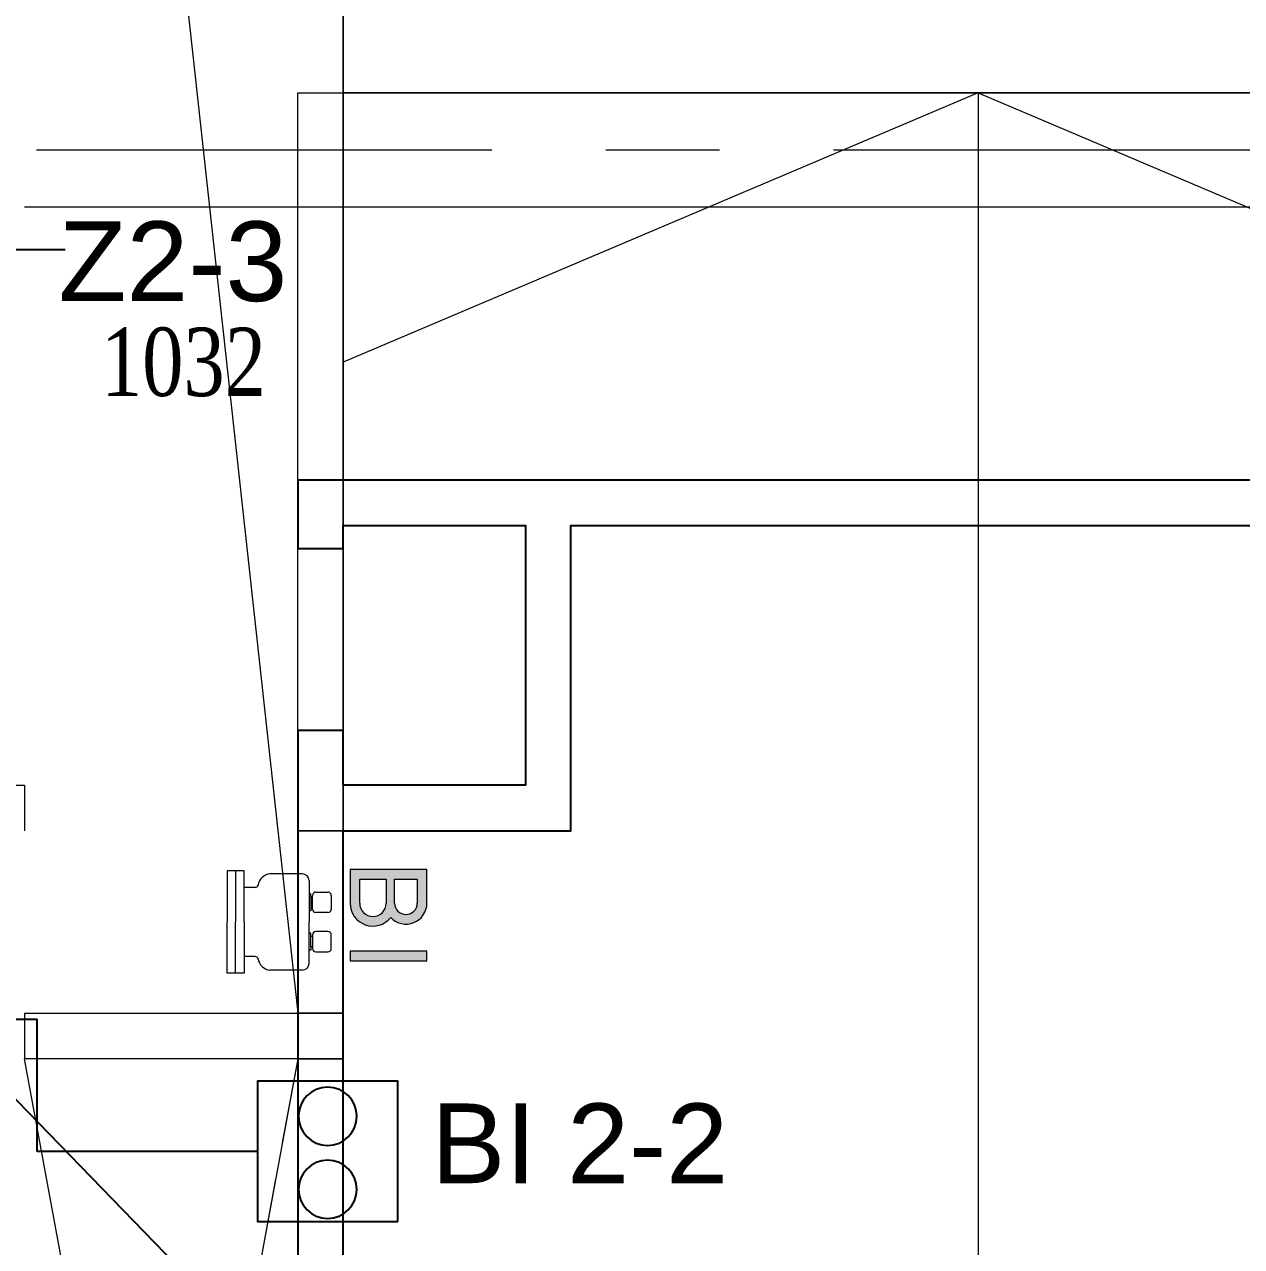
# Model space of a CAD drawing. Header units: millimetres. Extents: x -282761 to 137668, y -273845 to 94451.
# Drawn here: x 104081 to 109425, y -51239 to -45875 of the extents above; entities that cross this region are included whole.
import ezdxf
from ezdxf import colors
from ezdxf.entities.mleader import LeaderData, LeaderLine
from ezdxf.math import Vec2, Vec3

# ---------------------------------------------------------------- set-up
doc = ezdxf.new("R2010")
doc.units = ezdxf.units.MM
doc.linetypes.add('BLK_2 - 1ST__2ND_STOREY_PLAN-archi clean_11 SEPT 2024$0$IDA - Grid Line', pattern=[3500, 2000, -500, 500, -500])
doc.linetypes.add('BLK_2 - 1ST__2ND_STOREY_PLAN-archi clean_11 SEPT 2024$0$IDA - Hidden 065', pattern=[537.5, 375, -162.5])
for name, color, linetype in [('ADRESS', 42, 'Continuous'), ('ANNOTATION', 7, 'Continuous'), ('BLK_2 - 1ST__2ND_STOREY_PLAN-archi clean_11 SEPT 2024$0$Retaining Walls', 8, 'Continuous'), ('M-_DRYRISER_E-', 6, 'Continuous'), ('ZONENAME', 152, 'Continuous')]:
    doc.layers.add(name, color=color, linetype=linetype)
for name, color, linetype, lineweight in [('BLK_2 - 1ST__2ND_STOREY_PLAN-archi clean_11 SEPT 2024$0$0-1', 8, 'Continuous', 5), ('BLK_2 - 1ST__2ND_STOREY_PLAN-archi clean_11 SEPT 2024$0$1599_DB_A_BLK2_HQ_R21-2ND STOREY 20230517--$0$A-_DETA----_ED-1', 8, 'Continuous', 9), ('BLK_2 - 1ST__2ND_STOREY_PLAN-archi clean_11 SEPT 2024$0$1599_DB_A_BLK2_HQ_R21-2ND STOREY 20230517--$0$S-_COLN----_E', 8, 'Continuous', 9), ('BLK_2 - 1ST__2ND_STOREY_PLAN-archi clean_11 SEPT 2024$0$_CATCHMENT_DRAIN', 8, 'Continuous', 0), ('BLK_2 - 1ST__2ND_STOREY_PLAN-archi clean_11 SEPT 2024$0$A-_DETA----_E-1', 8, 'Continuous', 9), ('BLK_2 - 1ST__2ND_STOREY_PLAN-archi clean_11 SEPT 2024$0$A-_DETA----_E-2', 8, 'BLK_2 - 1ST__2ND_STOREY_PLAN-archi clean_11 SEPT 2024$0$IDA - Hidden 065', 9), ('BLK_2 - 1ST__2ND_STOREY_PLAN-archi clean_11 SEPT 2024$0$A-_DETA----_ED-2', 8, 'Continuous', 9), ('BLK_2 - 1ST__2ND_STOREY_PLAN-archi clean_11 SEPT 2024$0$A-_FLOR----_E', 8, 'Continuous', 9), ('BLK_2 - 1ST__2ND_STOREY_PLAN-archi clean_11 SEPT 2024$0$A-_WALL----_E', 8, 'Continuous', 9), ('BLK_2 - 1ST__2ND_STOREY_PLAN-archi clean_11 SEPT 2024$0$A-_WALLPRTN_E-1', 8, 'Continuous', 18), ('BLK_2 - 1ST__2ND_STOREY_PLAN-archi clean_11 SEPT 2024$0$M-_EQPT----_E', 8, 'Continuous', 9), ('BLK_2 - 1ST__2ND_STOREY_PLAN-archi clean_11 SEPT 2024$0$S-_ANOTGRID_E-1', 8, 'BLK_2 - 1ST__2ND_STOREY_PLAN-archi clean_11 SEPT 2024$0$IDA - Grid Line', 9)]:
    doc.layers.add(name, color=color, linetype=linetype, lineweight=lineweight)
doc.styles.get("Standard").update_dxf_attribs({"font": 'arial.ttf'})
doc.styles.add('TIME', font='times.ttf', dxfattribs={"width": 0.8})
doc.dimstyles.new('ROOM', dxfattribs={"dimscale": 1000, "dimtxt": 0.18, "dimasz": 0.18, "dimexe": 0.18, "dimexo": 0.0625, "dimgap": 0.09, "dimtad": 0, "dimtih": 1, "dimtoh": 1, "dimdec": 0, "dimzin": 0, "dimdsep": 46, "dimtxsty": 'Standard', "dimblk": 'OBLIQUE', "dimcen": 0.09, "dimadec": 0, "dimazin": 0, "dimtfac": 1, "dimtdec": 0, "dimtofl": 0, "dimtmove": 0, "dimatfit": 3, "dimldrblk": 'DOT', "dimfxl": 1, "dimtolj": 1, "dimtzin": 0, "dimarcsym": 0})

# ---------------------------------------------------------------- blocks, each defined once
blk = doc.blocks.new('_Dot')
at = {"color": 0, "linetype": 'ByBlock', "lineweight": -2}
blk.add_line((-0.5, 0), (-1, 0), dxfattribs=at)
at = {"color": 0, "linetype": 'ByBlock', "const_width": 0.5}
blk.add_lwpolyline([(-0.25, 0, 1), (0.25, 0, 1)], format="xyb", close=True, dxfattribs=at)
blk = doc.blocks.new('_Oblique')
at = {"color": 0, "linetype": 'ByBlock', "lineweight": -2}
blk.add_line((-0.5, -0.5), (0.5, 0.5), dxfattribs=at)
blk = doc.blocks.new('2Way BI')
at = {"layer": 'M-_DRYRISER_E-'}
blk.add_lwpolyline([(-307.8, 615.5), (307.8, 615.5), (307.8, 0), (-307.8, 0)], close=True, dxfattribs=at)
for centre in [(-166.7, 307.8), (153.9, 307.8)]:
    blk.add_circle(centre, 128.2, dxfattribs=at)
blk = doc.blocks.new('BLK_2 - 1ST__2ND_STOREY_PLAN-archi clean_11 SEPT 2024$0$IDA - 2 Way Breeching Inlet - 100MM-3621485-BLK 2 2ND STOREY PLAN')
at = {"layer": 'BLK_2 - 1ST__2ND_STOREY_PLAN-archi clean_11 SEPT 2024$0$A-_DETA----_ED-2'}
h = blk.add_hatch(color=256, dxfattribs=at)
h.paths.add_polyline_path([(-170.5, -209.3), (-170.5, -546.8), (-128.3, -546.8), (-128.3, -209.3)])
h.paths.add_polyline_path([(-17.4, -300.4), (-16.7, -325.1), (-8.7, -351.1), (2.3, -370.2), (19.5, -388), (2.1, -411.7), (-5.4, -429.9), (-8.9, -448.5), (-6.1, -476.6), (2.1, -498), (7.6, -508.1), (22.3, -524.3), (40.4, -536.6), (60.9, -544.2), (82.6, -546.8), (230.3, -546.8), (230.3, -209.3), (82.6, -209.3), (58.1, -212.4), (35.1, -221.3), (15, -235.5), (-3.6, -259.3), (-13.1, -280.7)])
h.paths.add_polyline_path([(24.3, -309.8), (26.3, -294.7), (32.1, -280.7), (41.4, -268.6), (53.5, -259.3), (67.5, -253.5), (82.6, -251.5), (188.1, -251.5), (188.1, -368.1), (67.5, -366.2), (53.5, -360.3), (41.4, -351.1), (32.1, -339), (26.3, -324.9)])
h.paths.add_polyline_path([(32.8, -454.8), (34.5, -442), (39.5, -429.9), (47.4, -419.6), (67.5, -407.6), (69.7, -406.7), (82.6, -405), (188.1, -405), (188.1, -504.6), (69.7, -502.9), (57.7, -498), (47.4, -490.1), (38.2, -476.6), (34.5, -467.7)])
for p, q in [((-225, 330.7), (0, 330.7)), ((-225, 255.7), (-225, 330.7)), ((225, 330.7), (0, 330.7)), ((225, 255.7), (225, 330.7)), ((-225, 293.2), (0, 293.2)), ((225, 293.2), (0, 293.2)), ((0, 255.7), (-225, 255.7)), ((-151.5, 207.2), (-151.5, 255.7)), ((0, 255.7), (225, 255.7)), ((151.5, 207.2), (151.5, 255.7)), ((-211.5, 0.7), (-211.5, 143.5)), ((211.5, 0.7), (211.5, 143.5)), ((-181.5, -29.3), (0, -29.3)), ((-123.9, -36.8), (-123.9, -29.3)), ((-108.9, -36.8), (-123.9, -36.8)), ((-56.4, -44.3), (-116.4, -44.3)), ((-108.9, -36.8), (-63.9, -36.8)), ((-108.9, -44.3), (-108.9, -36.8)), ((-63.9, -36.8), (-48.9, -36.8)), ((-63.9, -44.3), (-63.9, -36.8)), ((-48.9, -36.8), (-48.9, -29.3)), ((181.5, -29.3), (0, -29.3)), ((48.9, -36.8), (48.9, -29.3)), ((63.9, -36.8), (48.9, -36.8)), ((56.4, -44.3), (116.4, -44.3)), ((108.9, -36.8), (63.9, -36.8)), ((63.9, -44.3), (63.9, -36.8)), ((108.9, -36.8), (123.9, -36.8)), ((108.9, -44.3), (108.9, -36.8)), ((123.9, -36.8), (123.9, -29.3)), ((-131.4, -59.3), (-131.4, -111.8)), ((-41.4, -111.8), (-41.4, -59.3)), ((41.4, -111.8), (41.4, -59.3)), ((131.4, -59.3), (131.4, -111.8)), ((-116.4, -126.8), (-56.4, -126.8)), ((116.4, -126.8), (56.4, -126.8)), ((-128.3, -209.3), (-170.5, -209.3)), ((-170.5, -209.3), (-170.5, -546.8)), ((-128.3, -546.8), (-128.3, -209.3)), ((230.3, -209.3), (82.6, -209.3)), ((230.3, -546.8), (230.3, -209.3)), ((82.6, -251.5), (188.1, -251.5)), ((188.1, -251.5), (188.1, -368.1)), ((188.1, -368.1), (82.6, -368.1)), ((82.6, -405), (188.1, -405)), ((188.1, -405), (188.1, -504.6)), ((188.1, -504.6), (82.6, -504.6)), ((-170.5, -546.8), (-128.3, -546.8)), ((82.6, -546.8), (230.3, -546.8))]:
    blk.add_line(p, q, dxfattribs=at)
for centre, radius, start, end in [((-151.5, 135.1), 60.6, 99.8059, 172), ((-165.6, 208.4), 14.1, 285.2534, 355.2534), ((165.6, 208.4), 14.1, 184.7466, 254.7466), ((151.5, 135.1), 60.6, 8, 80.1941), ((-181.5, 0.7), 30, 180, 270), ((181.5, 0.7), 30, 270, 0), ((-116.4, -59.3), 15, 90, 180), ((-56.4, -59.3), 15, 360, 90), ((56.4, -59.3), 15, 90, 180), ((116.4, -59.3), 15, 360, 90), ((-116.4, -111.8), 15, 180, 270), ((-56.4, -111.8), 15, 270, 360), ((56.4, -111.8), 15, 180, 270), ((116.4, -111.8), 15, 270, 360), ((82.6, -309.8), 100.5, 90, 231.0455), ((82.6, -309.8), 58.3, 90, 270), ((82.6, -454.8), 92, 133.3806, 270), ((82.6, -454.8), 49.8, 90, 270)]:
    blk.add_arc(centre, radius, start, end, dxfattribs=at)
blk = doc.blocks.new('BLK_2 - 1ST__2ND_STOREY_PLAN-archi clean_11 SEPT 2024$0$1599_DB_A_BLK2_HQ_R21_rvt-2-BLK 2 2ND STOREY PLAN')
at = {"layer": 'BLK_2 - 1ST__2ND_STOREY_PLAN-archi clean_11 SEPT 2024$0$A-_DETA----_E-1'}
for p, q in [((-117411.4, -78352.4), (-115811.4, -92941.9)), ((-112823.9, -88902.4), (-115611.4, -90085.6)), ((-112823.9, -88902.4), (-112823.9, -119802.4)), ((-112823.9, -88902.4), (-110036.4, -90085.6))]:
    blk.add_line(p, q, dxfattribs=at)
at = {"layer": 'BLK_2 - 1ST__2ND_STOREY_PLAN-archi clean_11 SEPT 2024$0$A-_DETA----_E-2'}
for p, q in [((-117011.4, -89402.4), (-109836.4, -89402.4)), ((-115811.4, -93142.4), (-117011.4, -99652.4))]:
    blk.add_line(p, q, dxfattribs=at)
at = {"layer": 'BLK_2 - 1ST__2ND_STOREY_PLAN-archi clean_11 SEPT 2024$0$A-_FLOR----_E'}
for p, q in [((-115611.4, -119802.4), (-115611.4, -67802.4)), ((-115611.4, -67802.4), (-115611.4, -88902.4)), ((-115811.4, -92942.4), (-115811.4, -88902.4)), ((-115811.4, -88902.4), (-115611.4, -88902.4)), ((-115611.4, -88902.4), (-110636.4, -88902.4)), ((-110636.4, -88902.4), (-115611.4, -88902.4)), ((-115611.4, -88902.4), (-115611.4, -119802.4))]:
    blk.add_line(p, q, dxfattribs=at)
at = {"layer": 'BLK_2 - 1ST__2ND_STOREY_PLAN-archi clean_11 SEPT 2024$0$A-_WALL----_E'}
for p, q in [((-115811.4, -88902.4), (-115611.4, -88902.4)), ((-115811.4, -92142.4), (-115811.4, -88902.4)), ((-115611.4, -88902.4), (-115611.4, -92142.4)), ((-115611.4, -92142.4), (-115811.4, -92142.4)), ((-115811.4, -92142.4), (-115611.4, -92142.4)), ((-115811.4, -92942.4), (-115811.4, -92142.4)), ((-115611.4, -92142.4), (-115611.4, -92942.4)), ((-117011.4, -92942.4), (-115811.4, -92942.4)), ((-117011.4, -92942.4), (-117011.4, -93142.4)), ((-115811.4, -92942.4), (-115611.4, -92942.4)), ((-115611.4, -92942.4), (-115811.4, -92942.4)), ((-115611.4, -92942.4), (-115611.4, -93142.4)), ((-115811.4, -93142.4), (-117011.4, -93142.4)), ((-115811.4, -93142.4), (-115611.4, -93142.4)), ((-115611.4, -93142.4), (-115811.4, -93142.4)), ((-115811.4, -99539.9), (-115811.4, -93142.4)), ((-115611.4, -93142.4), (-115611.4, -99539.9))]:
    blk.add_line(p, q, dxfattribs=at)
at = {"layer": 'BLK_2 - 1ST__2ND_STOREY_PLAN-archi clean_11 SEPT 2024$0$A-_WALLPRTN_E-1'}
for p, q in [((-117036.4, -91942.4), (-117011.4, -91942.4)), ((-117011.4, -91942.4), (-117011.4, -92142.4))]:
    blk.add_line(p, q, dxfattribs=at)
at = {"layer": 'BLK_2 - 1ST__2ND_STOREY_PLAN-archi clean_11 SEPT 2024$0$M-_EQPT----_E', "rotation": 90}
blk.add_blockref('BLK_2 - 1ST__2ND_STOREY_PLAN-archi clean_11 SEPT 2024$0$IDA - 2 Way Breeching Inlet - 100MM-3621485-BLK 2 2ND STOREY PLAN', (-115790.7, -92542.4), dxfattribs=at)
blk = doc.blocks.new('BLK_2 - 1ST__2ND_STOREY_PLAN-archi clean_11 SEPT 2024$0$1599_DB_A_BLK2_HQ_R21-2ND STOREY 20230517--$0$IDA - 2 Way Breeching Inlet - 100MM-3621485-LINKVIEW_BLK2_2ND STOREY')
at = {"layer": 'BLK_2 - 1ST__2ND_STOREY_PLAN-archi clean_11 SEPT 2024$0$1599_DB_A_BLK2_HQ_R21-2ND STOREY 20230517--$0$A-_DETA----_ED-1'}
blk.add_hatch(color=256, dxfattribs=at).paths.add_polyline_path([(-170.5, -209.3), (-170.5, -546.8), (-128.3, -546.8), (-128.3, -209.3)], flags=0)
h = blk.add_hatch(color=256, dxfattribs=at)
h.paths.add_polyline_path([(-17.4, -300.4), (-16.7, -325.1), (-10, -348.8), (2.3, -370.2), (19.5, -388), (5.4, -404.8), (-4.2, -424.4), (-8.9, -445.8), (-8.5, -467.7), (-2.8, -488.8), (7.6, -508.1), (22.3, -524.3), (40.4, -536.6), (60.9, -544.2), (82.6, -546.8), (230.3, -546.8), (230.3, -209.3), (82.6, -209.3), (58.1, -212.4), (35.1, -221.3), (15, -235.5), (-1.1, -254.2), (-12.1, -276.3)], flags=0)
h.paths.add_polyline_path([(24.3, -309.8), (26.3, -294.7), (32.1, -280.7), (41.4, -268.6), (53.5, -259.3), (67.5, -253.5), (82.6, -251.5), (188.1, -251.5), (188.1, -368.1), (67.5, -366.2), (53.5, -360.3), (41.4, -351.1), (32.1, -339), (26.3, -324.9)], flags=0)
h.paths.add_polyline_path([(32.8, -454.8), (34.5, -442), (39.5, -429.9), (47.4, -419.6), (57.7, -411.7), (69.7, -406.7), (82.6, -405), (188.1, -405), (188.1, -504.6), (69.7, -502.9), (57.7, -498), (47.4, -490.1), (39.5, -479.7), (34.5, -467.7)], flags=0)
for p, q in [((-225, 330.7), (0, 330.7)), ((-225, 255.7), (-225, 330.7)), ((225, 330.7), (0, 330.7)), ((225, 255.7), (225, 330.7)), ((-225, 293.2), (0, 293.2)), ((225, 293.2), (0, 293.2)), ((0, 255.7), (-225, 255.7)), ((-151.5, 207.2), (-151.5, 255.7)), ((0, 255.7), (225, 255.7)), ((151.5, 207.2), (151.5, 255.7)), ((-211.5, 0.7), (-211.5, 143.5)), ((211.5, 0.7), (211.5, 143.5)), ((-181.5, -29.3), (0, -29.3)), ((-123.9, -36.8), (-123.9, -29.3)), ((-108.9, -36.8), (-123.9, -36.8)), ((-56.4, -44.3), (-116.4, -44.3)), ((-108.9, -36.8), (-63.9, -36.8)), ((-108.9, -44.3), (-108.9, -36.8)), ((-63.9, -36.8), (-48.9, -36.8)), ((-63.9, -44.3), (-63.9, -36.8)), ((-48.9, -36.8), (-48.9, -29.3)), ((181.5, -29.3), (0, -29.3)), ((48.9, -36.8), (48.9, -29.3)), ((63.9, -36.8), (48.9, -36.8)), ((56.4, -44.3), (116.4, -44.3)), ((108.9, -36.8), (63.9, -36.8)), ((63.9, -44.3), (63.9, -36.8)), ((108.9, -36.8), (123.9, -36.8)), ((108.9, -44.3), (108.9, -36.8)), ((123.9, -36.8), (123.9, -29.3)), ((-131.4, -59.3), (-131.4, -111.8)), ((-41.4, -111.8), (-41.4, -59.3)), ((41.4, -111.8), (41.4, -59.3)), ((131.4, -59.3), (131.4, -111.8)), ((-116.4, -126.8), (-56.4, -126.8)), ((116.4, -126.8), (56.4, -126.8)), ((-128.3, -209.3), (-170.5, -209.3)), ((-170.5, -209.3), (-170.5, -546.8)), ((-128.3, -546.8), (-128.3, -209.3)), ((230.3, -209.3), (82.6, -209.3)), ((230.3, -546.8), (230.3, -209.3)), ((82.6, -251.5), (188.1, -251.5)), ((188.1, -251.5), (188.1, -368.1)), ((188.1, -368.1), (82.6, -368.1)), ((82.6, -405), (188.1, -405)), ((188.1, -405), (188.1, -504.6)), ((188.1, -504.6), (82.6, -504.6)), ((-170.5, -546.8), (-128.3, -546.8)), ((82.6, -546.8), (230.3, -546.8))]:
    blk.add_line(p, q, dxfattribs=at)
for centre, radius, start, end in [((-151.5, 135.1), 60.6, 99.8059, 172), ((-165.6, 208.4), 14.1, 285.2534, 355.2534), ((165.6, 208.4), 14.1, 184.7466, 254.7466), ((151.5, 135.1), 60.6, 8, 80.1941), ((-181.5, 0.7), 30, 180, 270), ((181.5, 0.7), 30, 270, 0), ((-116.4, -59.3), 15, 90, 180), ((-56.4, -59.3), 15, 360, 90), ((56.4, -59.3), 15, 90, 180), ((116.4, -59.3), 15, 360, 90), ((-116.4, -111.8), 15, 180, 270), ((-56.4, -111.8), 15, 270, 360), ((56.4, -111.8), 15, 180, 270), ((116.4, -111.8), 15, 270, 360), ((82.6, -309.8), 100.5, 90, 231.0455), ((82.6, -309.8), 58.3, 90, 270), ((82.6, -454.8), 92, 133.3806, 270), ((82.6, -454.8), 49.8, 90, 270)]:
    blk.add_arc(centre, radius, start, end, dxfattribs=at)
blk = doc.blocks.new('BLK_2 - 1ST__2ND_STOREY_PLAN-archi clean_11 SEPT 2024')
at = {"layer": 'BLK_2 - 1ST__2ND_STOREY_PLAN-archi clean_11 SEPT 2024$0$1599_DB_A_BLK2_HQ_R21-2ND STOREY 20230517--$0$S-_COLN----_E'}
for p, q in [((-26026.5, -92942.4), (-26026.5, -88902.4)), ((-26026.5, -88902.4), (-25826.5, -88902.4)), ((-23039, -88902.4), (-25826.5, -90085.6)), ((-25826.5, -88902.4), (-25826.5, -119802.4)), ((-25826.5, -88902.4), (-20851.5, -88902.4)), ((-23039, -88902.4), (-20251.5, -90085.6)), ((-23039, -88902.4), (-23039, -119802.4)), ((-27226.5, -89402.4), (-20051.5, -89402.4)), ((-27451.5, -91942.4), (-27226.5, -91942.4)), ((-27226.5, -91942.4), (-27226.5, -92142.4)), ((-25826.5, -92142.4), (-26026.5, -92142.4)), ((-27226.5, -92942.4), (-25826.5, -92942.4)), ((-26026.5, -93142.4), (-27226.5, -99652.4)), ((-26026.5, -99652.4), (-27226.5, -93142.4)), ((-25826.5, -93142.4), (-27226.5, -93142.4)), ((-26026.5, -119802.4), (-26026.5, -93142.4))]:
    blk.add_line(p, q, dxfattribs=at)
at = {"layer": 'BLK_2 - 1ST__2ND_STOREY_PLAN-archi clean_11 SEPT 2024$0$Retaining Walls', "ltscale": 500}
blk.add_lwpolyline([(-20051.5, -89402.4), (-20251.5, -89402.4), (-20251.5, -90602.4), (-26026.5, -90602.4), (-26026.5, -90902.4), (-25826.5, -90902.4), (-25826.5, -90802.4), (-25026.5, -90802.4), (-25026.5, -91942.4), (-25826.5, -91942.4), (-25826.5, -91702.4), (-26026.5, -91702.4), (-26026.5, -110752.4), (-25826.5, -110752.4), (-25826.5, -92142.4), (-24826.5, -92142.4), (-24826.5, -90802.4), (-20251.5, -90802.4), (-20251.5, -98797.2), (-19826.5, -99697.2), (-19826.5, -110752.4), (-19626.5, -110752.4), (-19626.5, -99652.4), (-20051.5, -98752.4)], close=True, dxfattribs=at)
at = {"layer": 'BLK_2 - 1ST__2ND_STOREY_PLAN-archi clean_11 SEPT 2024$0$S-_ANOTGRID_E-1'}
blk.add_line((-51673.7, -89152.4), (4860.6, -89152.4), dxfattribs=at)
at = {"layer": 'BLK_2 - 1ST__2ND_STOREY_PLAN-archi clean_11 SEPT 2024$0$0-1'}
blk.add_blockref('BLK_2 - 1ST__2ND_STOREY_PLAN-archi clean_11 SEPT 2024$0$1599_DB_A_BLK2_HQ_R21_rvt-2-BLK 2 2ND STOREY PLAN', (89784.8, 0), dxfattribs=at)
at = {"layer": 'BLK_2 - 1ST__2ND_STOREY_PLAN-archi clean_11 SEPT 2024$0$1599_DB_A_BLK2_HQ_R21-2ND STOREY 20230517--$0$S-_COLN----_E', "rotation": 90}
blk.add_blockref('BLK_2 - 1ST__2ND_STOREY_PLAN-archi clean_11 SEPT 2024$0$1599_DB_A_BLK2_HQ_R21-2ND STOREY 20230517--$0$IDA - 2 Way Breeching Inlet - 100MM-3621485-LINKVIEW_BLK2_2ND STOREY', (-26005.9, -92542.4), dxfattribs=at)

msp = doc.modelspace()

# ---------------------------------------------------------------- linework, layer by layer
at = {"layer": 'M-_DRYRISER_E-'}
for p, q in [((103700.6, -50241.5), (104136.2, -50241.5)), ((104136.2, -50821.6), (104136.2, -50241.5)), ((105104.3, -50821.6), (104136.2, -50821.6))]:
    msp.add_line(p, q, dxfattribs=at)

# ---------------------------------------------------------------- block references
at = {"layer": 'BLK_2 - 1ST__2ND_STOREY_PLAN-archi clean_11 SEPT 2024$0$_CATCHMENT_DRAIN'}
msp.add_blockref('BLK_2 - 1ST__2ND_STOREY_PLAN-archi clean_11 SEPT 2024', (131307.1, 42727.7), dxfattribs=at)
at = {"layer": 'M-_DRYRISER_E-', "xscale": -1, "rotation": 270.0000000000001}
msp.add_blockref('2Way BI', (105104.3, -50821.6), dxfattribs=at)

# ---------------------------------------------------------------- texts
at = {"layer": 'ADRESS', "insert": (104416.4, -47205.7), "char_height": 300, "width": 1194.075, "attachment_point": 1, "style": 'TIME'}
msp.add_mtext('1032', dxfattribs=at)
at = {"layer": 'ANNOTATION', "insert": (105747.7, -50961.4), "char_height": 350, "width": 1480.292, "attachment_point": 7}
msp.add_mtext('\\pi118.69;BI 2-2', dxfattribs=at)
at = {"layer": 'ZONENAME', "insert": (104207.4, -46739.1), "char_height": 350, "width": 1018.47, "attachment_point": 1}
msp.add_mtext('\\pi22.553;Z2-3', dxfattribs=at)

# ---------------------------------------------------------------- leaders
at = {"layer": 'ANNOTATION'}
ml = msp.add_multileader_mtext('Standard', dxfattribs=at)
ml.set_content('DR 2-2\\P%%C100 DR PIPE\\PT/A & T/B', color=256)
ml.set_leader_properties()
ml.build(insert=Vec2(0, 0))
ml.multileader.update_dxf_attribs({"arrow_head_size": 320, "scale": 80})
ctx = ml.context
ctx.base_point, ctx.scale, ctx.char_height, ctx.arrow_head_size, ctx.landing_gap_size, ctx.plane_origin = Vec3(106095.6, -52048), 80, 320, 320, 160, Vec3(106003, -55896.7)
notes = []
notes.append((ctx, [(0, (1, 1, 0), (105455.6, -52048), (1, 0), 640, [(0, [(103700.6, -50241.5)], 0, [])])]))
ctx.mtext.insert, ctx.mtext.flow_direction = Vec3(106255.6, -51884.3), 5
at = {"layer": 'ZONENAME'}
msp.add_leader([(102725.7, -48752), (103931.4, -46862), (104259.2, -46862)], dimstyle='ROOM', override={"dimasz": 0.1, "dimgap": 0.09, "dimtad": 0}, dxfattribs=at)
for ctx, leaders in notes:
    for number, flags, end, landing, length, lines in leaders:
        leader = LeaderData()
        leader.index, (leader.has_last_leader_line, leader.has_dogleg_vector, leader.attachment_direction) = number, flags
        leader.last_leader_point, leader.dogleg_vector, leader.dogleg_length = Vec3(end), Vec3(landing), length
        for number, points, colour, breaks in lines:
            line = LeaderLine()
            line.index, line.vertices, line.color, line.breaks = number, Vec3.list(points), colors.encode_raw_color(colour), breaks
            leader.lines.append(line)
        ctx.leaders.append(leader)

doc.saveas('drawing.dxf')
